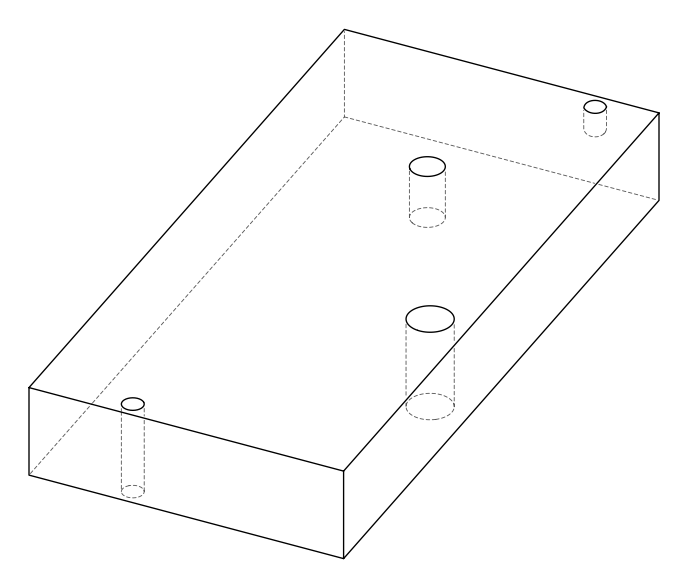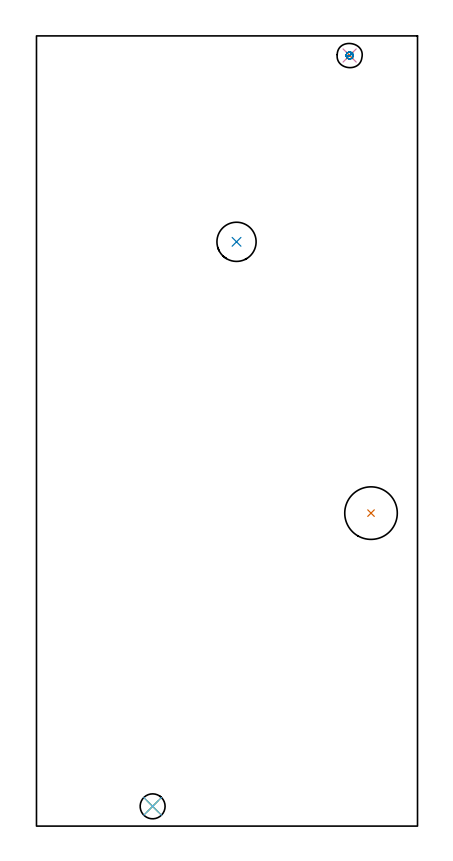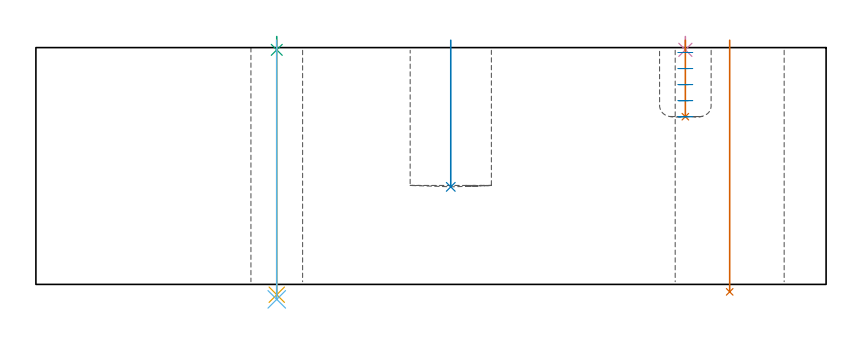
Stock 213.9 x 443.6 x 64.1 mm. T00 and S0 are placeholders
(PLAN: 8 operations, 6 tool changes, 1.5 min)
(1 INDEXABLE_INSERT_DRILL_THROUGH_HOLE_FROM_SOLID | STEP1HOLE_1 | NXT0302_030 | 0.27 min | 43769 mm3)
(2 INDEXABLE_INSERT_DRILL_BLIND_HOLE_FROM_SOLID | STEP1POCKET | NXT0302_015 | 0.16 min | 14214 mm3)
(3 SPOT_DRILL | STEP1HOLE | NXT0321_9005460120000 | 0.03 min | 2 mm3)
(4 SPOT_DRILL_1 | STEP1POCKET_1 | NXT0321_9005460120000 | 0.03 min | 2 mm3)
(5 DRILL_THROUGH_HOLE_INTO_CENTER | STEP1HOLE | NXT0301_042 | 0.28 min | 2508 mm3)
(6 DRILL_TO_ENLARGE_THROUGH_HOLE | STEP1HOLE | NXT0301_104 | 0.28 min | 7324 mm3)
(7 DRILL_BLIND_HOLE_INTO_CENTER | STEP1POCKET_1 | NXT0301_128 | 0.08 min | 1986 mm3)
(8 MILL_ROUGH_BLIND_HOLE_CONTOUR | STEP1POCKET_1 | UGT0201_089 | Spiral | 0.41 min | 795 mm3)
(TOOL NXT0302_030 | Index. Insert Drill 29.5mm [880-D2950L32-03] | D29.5 PA176 FL89 Z2)
(TOOL NXT0302_015 | Index. Insert Drill 22mm [880-D2200L25-03] | D22 PA176 FL66 Z2)
(TOOL NXT0321_9005460120000 | NC Spot Drill, 142deg, 12mm, Carbide, Uncoated | D12 PA142 FL30 Z2)
(TOOL NXT0301_042 | Carbide Drill 7.1mm [860.1-0710-057A1-MM 2214] | D7.1 PA140 FL85 Z2)
(TOOL NXT0301_104 | Carbide Drill 14mm [860.1-1400-112A1-MM 2214] | D14 PA140 FL123 Z2)
(TOOL NXT0301_128 | Carbide Drill 12mm [861.1-1200-036A1-GP GC34] | D12 PA150 FL37.4 Z2)
(TOOL UGT0201_089 | End mill 10 mm | D10 R3 FL22 Z4)
(OP 1 INDEXABLE_INSERT_DRILL_THROUGH_HOLE_FROM_SOLID)
G17 G21 G94 G90
T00 M6
G54
G17 G0 G90 X187.8 Y175.7 S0 M3
G43 Z74.1 H1
G94 G81 G98 Z-2.015 F250. R66.1
G80
M5
M2
(OP 2 INDEXABLE_INSERT_DRILL_BLIND_HOLE_FROM_SOLID)
G17 G21 G94 G90
T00 M6
G54
G17 G0 G90 X112.3 Y328. S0 M3
G43 Z74.1 H1
G94 G81 G98 Z26.4 F250. R66.1
G80
M5
M2
(OP 3 SPOT_DRILL)
G17 G21 G94 G90
T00 M6
G54
G17 G0 G90 X65.2 Y11.1 S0 M3
G43 Z74.1 H0
G94 G81 G98 Z63.489 F250. R67.1
G80
M5
M2
(OP 4 SPOT_DRILL_1)
G17 G21 G94 G90
T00 M6
G54
G17 G0 G90 X175.8 Y432.6 S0 M3
G43 Z74.1 H0
G94 G81 G98 Z63.497 F250. R67.1
G80
M5
M2
(OP 5 DRILL_THROUGH_HOLE_INTO_CENTER)
G17 G21 G94 G90
T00 M6
G54
G17 G0 G90 X65.2 Y11.1 S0 M3
G43 Z74.1 H1
G94 G73 G98 Z-2.792 F250. Q6.689 R66.1
G80
M5
M2
(OP 6 DRILL_TO_ENLARGE_THROUGH_HOLE)
G17 G21 G94 G90
T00 M6
G54
G17 G0 G90 X65.2 Y11.1 S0 M3
G43 Z74.1 H1
G94 G73 G98 Z-4.048 F250. Q13.63 R66.1
G80
M5
M2
(OP 7 DRILL_BLIND_HOLE_INTO_CENTER)
G17 G21 G94 G90
T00 M6
G54
G17 G0 G90 X175.8 Y432.6 S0 M3
G43 Z74.1 H1
G94 G81 G98 Z45.4 F250. R66.1
G80
M5
M2
(OP 8 MILL_ROUGH_BLIND_HOLE_CONTOUR)
G17 G21 G94 G90
T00 M6
G54
G17 G0 G90 X175.8 Y432.6 S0 M3
G43 Z74.1 H0
Z62.76
G94 G3 X176.29 Y434.11 R0.834 F250.
X174.182 Y433.776 R1.51
X174.624 Y430.982 R2.
X174.182 Y433.776 R-2.
X174.403 Y432.379 R1.
X175.8 Y432.6 R1.
G0 Z58.42
G3 X176.29 Y434.11 R0.834
X174.182 Y433.776 R1.51
X174.624 Y430.982 R2.
X174.182 Y433.776 R-2.
X174.403 Y432.379 R1.
X175.8 Y432.6 R1.
G0 Z54.08
G3 X176.29 Y434.11 R0.834
X174.182 Y433.776 R1.51
X174.624 Y430.982 R2.
X174.182 Y433.776 R-2.
X174.403 Y432.379 R1.
X175.8 Y432.6 R1.
G0 Z49.74
G3 X176.29 Y434.11 R0.834
X174.182 Y433.776 R1.51
X174.624 Y430.982 R2.
X174.182 Y433.776 R-2.
X174.403 Y432.379 R1.
X175.8 Y432.6 R1.
G0 Z45.4
G3 X176.29 Y434.11 R0.834
X174.182 Y433.776 R1.51
X174.624 Y430.982 R2.
X174.182 Y433.776 R-2.
X174.403 Y432.379 R1.
X175.8 Y432.6 R1.
G0 Z74.1
M5
M2
